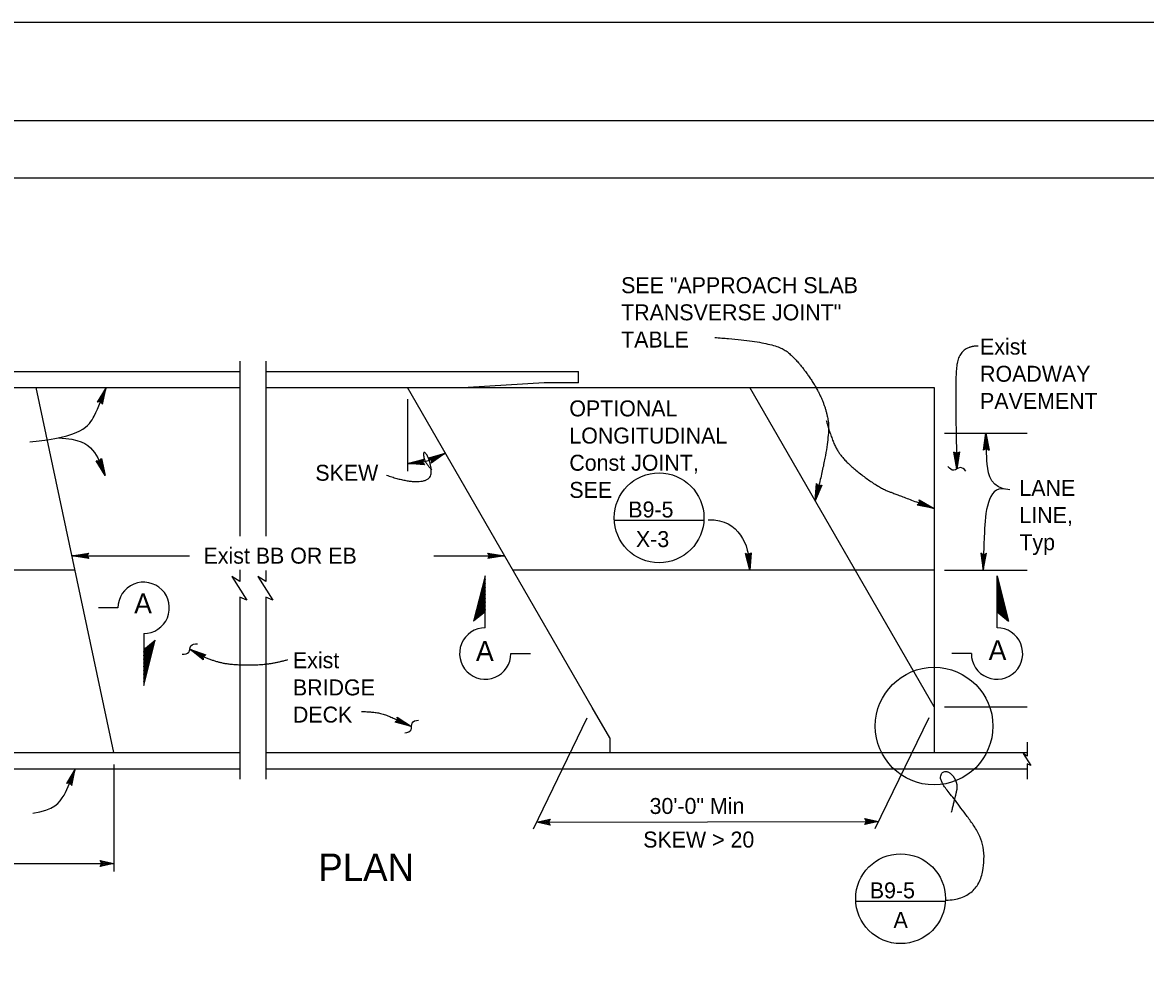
# Model space of a CAD drawing. Extents: x -893 to 867, y -474 to 712.
# Drawn here: x -626.9 to -135.1, y 301.1 to 712 of the extents above; entities that cross this region are included whole.
import ezdxf

# ---------------------------------------------------------------- set-up
doc = ezdxf.new("R2010")
doc.units = 0
for name, color, linetype in [('12 Coord Grid', 7, 'Continuous'), ('border_PLOTTING-ELEMENTS', 7, 'Continuous'), ('border_rw_22x34_Cut_Lines', 7, 'Continuous'), ('border_SHEET', 7, 'Continuous'), ('pp_PRESENTATION', 7, 'Continuous'), ('str_Concrete-A', 7, 'Continuous'), ('str_Text-A', 7, 'Continuous')]:
    doc.layers.add(name, color=color, linetype=linetype)

# ---------------------------------------------------------------- blocks, each defined once
blk = doc.blocks.new('TERMAG-E')
at = {"layer": '12 Coord Grid'}
for p, q in [((-14.420088, 1.268592), (-15.202128, 2.537184)), ((-15.202128, 2.537184), (0, 0)), ((0, 0), (-15.202128, -2.53992)), ((-14.81088, 1.902888), (0, 0)), ((0, 0), (-14.81088, -1.904712)), ((0, 0), (-14.420088, 1.268592)), ((-14.420088, 1.268592), (-13.638504, 0)), ((-14.420088, -1.270416), (0, 0)), ((-13.638504, 0), (-14.420088, -1.270416)), ((0, 0), (-14.029296, 0.634296)), ((-14.029296, -0.635208), (0, 0)), ((-13.638504, 0), (0, 0)), ((-14.420088, -1.270416), (-15.202128, -2.53992))]:
    blk.add_line(p, q, dxfattribs=at)

msp = doc.modelspace()

# ---------------------------------------------------------------- linework, layer by layer
at = {"layer": 'border_PLOTTING-ELEMENTS'}
for points in [[(-893.45, -474.04), (866.55, -474.04), (866.55, 711.96), (-893.45, 711.96)], [(-863.45, 668.96), (836.55, 668.96), (836.55, -431.04), (-863.45, -431.04)]]:
    msp.add_lwpolyline(points, close=True, dxfattribs=at)
at = {"layer": 'border_rw_22x34_Cut_Lines'}
msp.add_lwpolyline([(-863.45, 668.96), (836.55, 668.96), (836.55, -431.04), (-863.45, -431.04)], close=True, dxfattribs=at)
at = {"layer": 'border_SHEET'}
msp.add_line((-813.45, 643.96), (811.55, 643.96), dxfattribs=at)
at = {"layer": 'pp_PRESENTATION'}
for p, q in [((-424.25, 469.58), (-429.33, 449.68)), ((-424.25, 467.94), (-428.8, 450.11)), ((-424.25, 446.79), (-424.25, 469.58)), ((-200.13, 469.58), (-195.06, 449.68)), ((-200.13, 446.79), (-200.13, 469.58)), ((-200.13, 467.94), (-195.58, 450.11)), ((-424.25, 466.31), (-428.27, 450.53)), ((-424.25, 464.67), (-427.75, 450.96)), ((-424.25, 463.03), (-427.22, 451.39)), ((-200.13, 466.31), (-196.11, 450.53)), ((-200.13, 464.67), (-196.64, 450.96)), ((-200.13, 463.03), (-197.16, 451.39)), ((-424.25, 461.4), (-426.7, 451.81)), ((-424.25, 459.76), (-426.17, 452.24)), ((-424.25, 458.13), (-425.65, 452.66)), ((-200.13, 461.4), (-197.69, 451.81)), ((-200.13, 459.76), (-198.21, 452.24)), ((-200.13, 458.13), (-198.74, 452.66)), ((-585.09, 455.53), (-593.64, 455.53)), ((-424.25, 453.79), (-429.33, 449.68)), ((-424.25, 456.49), (-425.12, 453.09)), ((-424.25, 454.85), (-424.59, 453.52)), ((-200.13, 456.49), (-199.26, 453.09)), ((-200.13, 454.85), (-199.79, 453.52)), ((-200.13, 453.79), (-195.06, 449.68)), ((-573.84, 444.28), (-573.84, 421.49)), ((-573.84, 421.49), (-568.76, 441.38)), ((-573.84, 437.27), (-568.76, 441.38)), ((-573.84, 423.12), (-569.29, 440.96)), ((-573.84, 424.76), (-569.81, 440.53)), ((-573.84, 426.39), (-570.34, 440.1)), ((-573.84, 428.03), (-570.87, 439.68)), ((-573.84, 429.67), (-571.39, 439.25)), ((-573.84, 431.3), (-571.92, 438.83)), ((-573.84, 432.94), (-572.44, 438.4)), ((-573.84, 434.58), (-572.97, 437.97)), ((-573.84, 436.21), (-573.49, 437.55)), ((-413, 435.54), (-404.45, 435.54)), ((-211.38, 435.54), (-219.94, 435.54)), ((-219.92, 435.49), (-219.92, 435.49))]:
    msp.add_line(p, q, dxfattribs=at)
for centre, start, end in [((-573.84, 455.53), 270, 180.0005), ((-424.25, 435.54), 90, 0.0005), ((-200.13, 435.54), 179.9995, 90)]:
    msp.add_arc(centre, 11.25, start, end, dxfattribs=at)
at = {"layer": 'str_Concrete-A'}
for p, q in [((-696.3, 559.1), (-531.71, 559.1)), ((-520.27, 559.1), (-383.39, 559.1)), ((-383.39, 554.1), (-383.39, 559.1)), ((-770.8, 552.02), (-620.92, 552.02)), ((-586.94, 392.15), (-620.92, 552.02)), ((-620.92, 552.02), (-531.71, 552.02)), ((-520.27, 552.02), (-458.33, 552.02)), ((-458.33, 552.02), (-227.69, 552.02)), ((-377.42, 411.89), (-458.33, 552.02)), ((-398.38, 554.1), (-431.68, 552.02)), ((-383.39, 554.1), (-398.38, 554.1)), ((-227.69, 412.13), (-308.45, 552.02)), ((-227.69, 552.02), (-227.69, 392.15)), ((-223.19, 532.04), (-186.86, 532.04)), ((-603.93, 472.09), (-753.81, 472.09)), ((-227.69, 472.09), (-412.18, 472.09)), ((-223.19, 472.09), (-186.86, 472.09)), ((-369.75, 398.6), (-377.42, 411.89)), ((-223.19, 412.13), (-186.86, 412.13)), ((-369.75, 398.6), (-369.75, 392.15)), ((-736.82, 392.15), (-586.94, 392.15)), ((-586.94, 392.15), (-531.71, 392.15)), ((-520.27, 392.15), (-369.75, 392.15)), ((-369.75, 392.15), (-227.69, 392.15)), ((-227.69, 392.15), (-186.86, 392.15)), ((-776.29, 385.07), (-531.71, 385.07)), ((-520.27, 385.07), (-186.86, 385.07))]:
    msp.add_line(p, q, dxfattribs=at)
for points in [[(-531.71, 563.59), (-531.71, 486.89)], [(-520.27, 563.59), (-520.27, 486.89)], [(-531.71, 472.26), (-531.71, 467.02), (-535.23, 469.25), (-528.7, 458.9), (-531.71, 460.29), (-531.71, 380.58)], [(-520.27, 471.94), (-520.27, 467.02), (-523.79, 469.25), (-517.26, 458.9), (-520.27, 460.29), (-520.27, 380.58)], [(-186.86, 396.65), (-186.86, 390.61), (-188.62, 391.72), (-185.35, 386.55), (-186.86, 387.24), (-186.86, 380.58)]]:
    msp.add_lwpolyline(points, dxfattribs=at)
at = {"layer": 'str_Text-A'}
for p, q in [((-458.33, 546.93), (-458.33, 515.44)), ((-367.78, 493.94), (-328.43, 493.94)), ((-605.26, 478.33), (-553.83, 478.33)), ((-446.83, 478.33), (-415.78, 478.33)), ((-379.71, 407.17), (-403.33, 358.54)), ((-229.98, 407.42), (-253.59, 358.78)), ((-586.94, 386.91), (-586.94, 340.06)), ((-401.8, 361.69), (-252.06, 361.93)), ((-736.82, 343.55), (-586.94, 343.55)), ((-262.01, 327.12), (-222.67, 327.12))]:
    msp.add_line(p, q, dxfattribs=at)
for points in [[(-395.8, 360.36), (-401.8, 361.69), (-395.8, 363.02), (-396.01, 362.67), (-400.41, 361.69), (-396.01, 360.71), (-396.22, 361.07), (-399.04, 361.69), (-396.23, 362.31), (-396.44, 361.96), (-397.65, 361.69), (-396.43, 361.42), (-396.6, 361.69), (-395.8, 363.02), (-396.6, 361.69)], [(-258.07, 363.25), (-252.06, 361.93), (-258.06, 360.6), (-257.85, 360.95), (-253.45, 361.92), (-257.85, 362.9), (-257.64, 362.55), (-254.83, 361.93), (-257.64, 361.3), (-257.42, 361.66), (-256.21, 361.93), (-257.43, 362.2), (-257.26, 361.92), (-258.06, 360.6), (-257.26, 361.92)], [(-592.94, 344.89), (-586.94, 343.55), (-592.94, 342.23), (-592.73, 342.58), (-588.33, 343.55), (-592.73, 344.54), (-592.52, 344.18), (-589.7, 343.56), (-592.51, 342.94), (-592.3, 343.29), (-591.08, 343.56), (-592.3, 343.83), (-592.14, 343.55), (-592.94, 342.23), (-592.14, 343.55)]]:
    msp.add_lwpolyline(points, close=True, dxfattribs=at)
for centre, radius in [((-348.13, 494.98), 19.67), ((-227.69, 403.75), 25.75), ((-242.36, 328.16), 19.67)]:
    msp.add_circle(centre, radius, dxfattribs=at)
msp.add_arc((-458.33, 551.6), 32.85, 270, 300.309, dxfattribs=at)
for points, degree in [([(-323.76, 573.95), (-297.83, 572.29), (-286.87, 563.63), (-275.65, 546.49), (-272.69, 529.55), (-279.84, 502.47)], 2), ([(-208.45, 570.21), (-217.14, 570.17), (-218.65, 551.09), (-217.66, 516.42)], 2), ([(-623.68, 528.29), (-600.8, 530.2), (-594.48, 540.52), (-592.24, 546.93), (-590.3, 552.02)], 3), ([(-274.9, 537.62), (-272.3, 528.17), (-266.99, 519.7), (-252.27, 508.32), (-242.77, 504.73), (-227.69, 499.02)], 2), ([(-194.49, 507.29), (-202.76, 507.59), (-205.01, 519.8), (-204.76, 526.48), (-205.02, 532.04)], 3), ([(-611.09, 529.96), (-602.18, 529.76), (-594.95, 525.08), (-592.71, 518.67), (-590.76, 513.58)], 3), ([(-467.53, 513.7), (-458.48, 510.47), (-447.45, 511.36), (-448.33, 520.31), (-451.5, 524.94), (-450.95, 519.26), (-447.65, 515.99)], 2), ([(-213.72, 515.46), (-214.54, 516.41), (-216.22, 517.79), (-219.1, 515.06), (-220.78, 516.43), (-221.6, 517.39)], 3), ([(-196.79, 507.54), (-204.37, 508.99), (-206.19, 484.32), (-205.94, 477.64), (-206.2, 472.09)], 3), ([(-326.57, 494.16), (-319.38, 494.26), (-311.08, 488.33), (-308.52, 478.87), (-308.39, 472.09)], 3), ([(-556.97, 435.19), (-555.71, 435.17), (-553.57, 435.51), (-553.69, 439.48), (-551.54, 439.82), (-550.29, 439.8)], 3), ([(-510.82, 432.77), (-518.69, 430.4), (-534.83, 430.4), (-542.9, 432.08), (-550.97, 435.53), (-553.63, 437.5)], 2), ([(-478.48, 410.11), (-471, 410.11), (-462.07, 406.17), (-456.49, 403.64)], 2), ([(-459.44, 400.85), (-458.19, 401.02), (-456.12, 401.69), (-456.85, 405.59), (-454.78, 406.25), (-453.54, 406.42)], 3), ([(-622.45, 365.59), (-613.18, 366.86), (-607.98, 373.58), (-605.74, 379.98), (-603.79, 385.07)], 3), ([(-222.35, 327.44), (-208.92, 328.12), (-204.04, 351.42), (-217.11, 369.7), (-225.4, 379.8), (-224.2, 384.17), (-220.32, 383.51), (-217.28, 378.31), (-218.41, 372.87), (-220.2, 365.92)], 2)]:
    msp.add_open_spline(points, degree=degree, dxfattribs=at)

# ---------------------------------------------------------------- block references
for p, xscale, yscale, rotation in [((-590.3, 552.02), 0.48677523155033314, -0.48767769003015965, 68.1235898255841), ((-205.02, 532.04), 0.48677523155033303, 0.48767769003015976, 91.95058999495207), ((-441.75, 523.24), 0.486775231550333, 0.4876776900301596, 25.100514327148062), ((-217.66, 516.42), 0.4867752315503329, 0.48767769003015965, -88.73723708072832), ((-590.76, 513.58), 0.48677523155033314, 0.48767769003015965, -68.1235898255841), ((-458.33, 518.75), 0.4867752315503328, 0.48767769003015965, -174.8712745925127), ((-279.84, 502.47), 0.486775231550333, 0.48767769003015937, -104.1164557092023), ((-227.69, 499.02), 0.4867752315503331, 0.48767769003015954, -20.7641554104231), ((-605.26, 478.33), 0.486775231550333, 0.48767769003015954, 180), ((-308.39, 472.09), 0.4867752315503333, 0.4876776900301597, -84.48219959480177), ((-206.2, 472.09), 0.486775231550333, -0.4876776900301596, -91.71651255681002), ((-553.63, 437.5), 0.4867752315503331, 0.48767769003015965, 150.94021344067164), ((-456.49, 403.64), 0.48677523155033303, 0.48767769003015954, -23.366849909792087), ((-603.79, 385.07), 0.4867752315503331, -0.4876776900301597, 68.94779116081419)]:
    msp.add_blockref('TERMAG-E', p, dxfattribs=dict(at, xscale=xscale, yscale=yscale, rotation=rotation))
at = {"layer": 'str_Text-A', "xscale": 0.486775231550333, "yscale": 0.48767769003015954}
msp.add_blockref('TERMAG-E', (-415.78, 478.33), dxfattribs=at)

# ---------------------------------------------------------------- texts
at = {"layer": 'pp_PRESENTATION'}
for p in [(-578.01, 453.09), (-428.33, 432.26), (-203.81, 432.64)]:
    msp.add_text('A', height=8.75, dxfattribs=at).set_placement(p)
at = {"layer": 'str_Text-A'}
for s, height, p in [('SEE "APPROACH SLAB', 7, (-364.75, 593.38)), ('TRANSVERSE JOINT" ', 7, (-364.75, 581.48)), ('TABLE', 7, (-364.75, 569.58)), ('Exist  ', 7, (-207.56, 566.48)), ('ROADWAY', 7, (-207.56, 554.58)), ('OPTIONAL', 7, (-387.43, 539.41)), ('PAVEMENT', 7, (-207.56, 542.68)), ('LONGITUDINAL ', 7, (-387.43, 527.51)), ('Const JOINT,', 7, (-387.43, 515.61)), ('SKEW', 7, (-498.67, 511.22)), ('LANE ', 7, (-190.33, 504.59)), ('SEE', 7, (-387.43, 503.71)), ('B9-5', 7, (-361.61, 495.13)), ('LINE, ', 7, (-190.33, 492.69)), ('X-3', 7, (-358.26, 482.16)), ('Typ', 7, (-190.33, 480.79)), ('Exist BB OR EB', 7, (-547.62, 474.91)), ('Exist ', 7, (-508.48, 429.1)), ('BRIDGE ', 7, (-508.48, 417.2)), ('DECK', 7, (-508.48, 405.3)), ('SKEW > 20', 7, (-355.08, 350.55)), ('PLAN', 12, (-497.36, 335.93)), ('B9-5', 7, (-255.84, 328.31)), ('A', 7, (-245.45, 315.35))]:
    msp.add_text(s, height=height, dxfattribs=at).set_placement(p)
msp.add_text('30\'-0" Min', height=6.994, rotation=0.0936, dxfattribs=at).set_placement((-352.27, 365.26))

doc.saveas('drawing.dxf')
